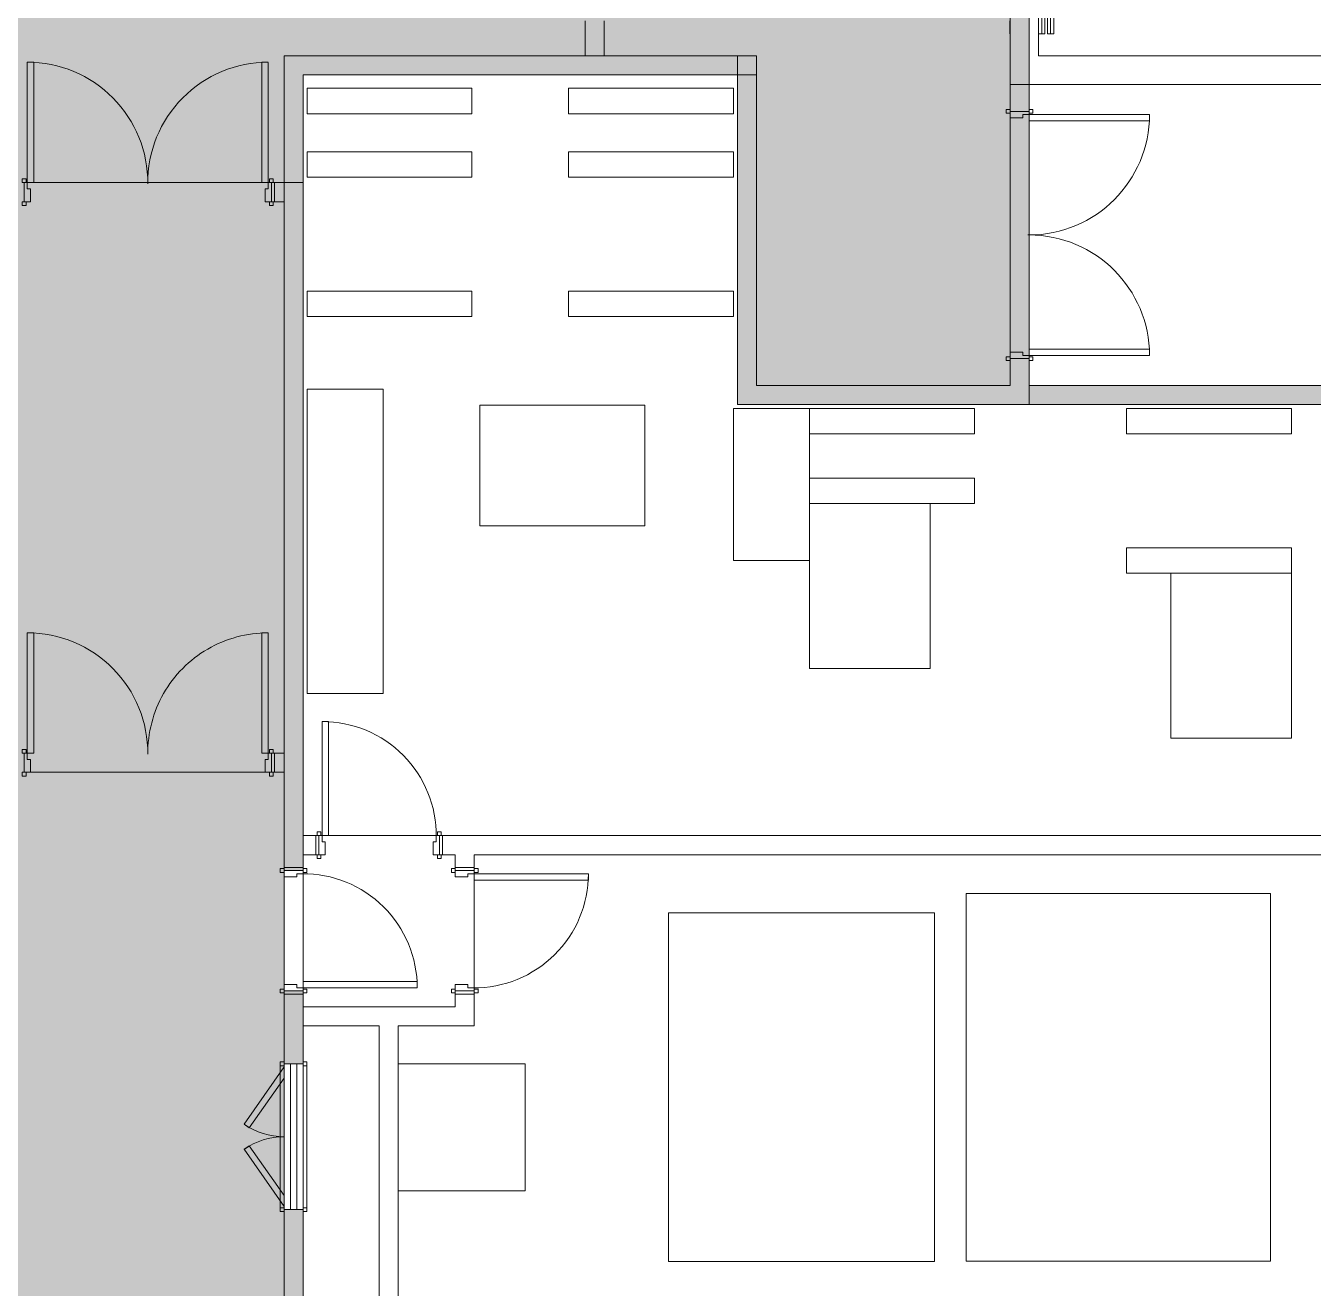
# Model space of a CAD drawing. Header units: millimetres. Extents: x -57519 to 497916, y -349472 to 446842.
# Drawn here: x 406212 to 416366, y 21888 to 31845 of the extents above; entities that cross this region are included whole.
import ezdxf

# ---------------------------------------------------------------- set-up
doc = ezdxf.new("R2010")
doc.units = ezdxf.units.MM
for name, color, linetype, lineweight in [('A-DETL-GENF', 92, 'Continuous', 5), ('A-DETL-THIN', 151, 'Continuous', 9), ('A-DOOR', 31, 'Continuous', 5), ('A-DOOR-FRAM', 31, 'Continuous', 5), ('A-FLOR', 192, 'Continuous', 5), ('A-WALL', 113, 'Continuous', 20), ('A-WALL-PATT', 111, 'Continuous', 20)]:
    doc.layers.add(name, color=color, linetype=linetype, lineweight=lineweight)

# ---------------------------------------------------------------- blocks, each defined once
blk = doc.blocks.new('DLN-Double Door__X03_ - _M19_1900 x 2450 _WH_-V581-G_F SINGLE OCCUPANCY DIAGRAM')
at = {"layer": 'A-DOOR', "color": 191}
for p, q in [((-900, -75), (-950, -75)), ((-950, -75), (-950, -1025)), ((-900, -1025), (-900, -75)), ((900, -75), (950, -75)), ((900, -1025), (900, -75)), ((950, -75), (950, -1025)), ((-950, -1025), (-900, -1025)), ((950, -1025), (900, -1025))]:
    blk.add_line(p, q, dxfattribs=at)
for centre, start, end in [((-950, -75), 330.3333, 0.5), ((950, -75), 179.5, 270), ((-950, -75), 315.25, 330.3333), ((-950, -75), 300.1667, 315.25), ((-950, -75), 270, 300.1667)]:
    blk.add_arc(centre, 950, start, end, dxfattribs=at)
at = {"layer": 'A-DOOR-FRAM', "color": 191}
for p, q in [((-960, 105), (-990, 105)), ((-990, 105), (-990, 75)), ((-960, 75), (-960, 105)), ((990, 105), (960, 105)), ((960, 105), (960, 75)), ((990, 75), (990, 105)), ((-990, 75), (-975, 75)), ((-975, 75), (-960, 75)), ((-925, 75), (-975, 75)), ((-975, 75), (-975, -75)), ((-925, -25), (-925, 75)), ((925, 75), (925, -25)), ((975, 75), (925, 75)), ((960, 75), (975, 75)), ((975, 75), (990, 75)), ((975, -75), (975, 75)), ((-975, -75), (-990, -75)), ((-990, -75), (-990, -105)), ((-960, -75), (-975, -75)), ((-975, -75), (-950, -75)), ((-960, -105), (-960, -75)), ((-950, -75), (-950, -25)), ((-950, -25), (-925, -25)), ((925, -25), (950, -25)), ((950, -25), (950, -75)), ((950, -75), (975, -75)), ((975, -75), (960, -75)), ((960, -75), (960, -105)), ((990, -75), (975, -75)), ((990, -105), (990, -75)), ((-990, -105), (-960, -105)), ((960, -105), (990, -105))]:
    blk.add_line(p, q, dxfattribs=at)
blk = doc.blocks.new('DLN-Lift Door - Lift Door - 1750 x 2800 _SO_ WH_-15175525-G_F SINGLE OCCUPANCY DIAGRAM')
at = {"layer": 'A-DOOR', "color": 191}
for p, q in [((-1075, 114.5), (-975, 114.5)), ((-1075, 114.5), (-1075, 112.5)), ((-975, 112.5), (-1075, 112.5)), ((-975, 112.5), (-975, 114.5)), ((975, 114.5), (1075, 114.5)), ((975, 114.5), (975, 112.5)), ((1075, 112.5), (975, 112.5)), ((1075, 112.5), (1075, 114.5)), ((-750, 87.5), (-875, 87.5)), ((-875, 87.5), (-875, -37.5)), ((-750, -37.5), (-750, 87.5)), ((875, 87.5), (750, 87.5)), ((750, 87.5), (750, -37.5)), ((875, -37.5), (875, 87.5))]:
    blk.add_line(p, q, dxfattribs=at)
at = {"layer": 'A-DOOR', "color": 253}
for p, q in [((-875, -37.5), (-875, -112.5)), ((-750, -112.5), (-750, -37.5)), ((750, -37.5), (750, -112.5)), ((875, -112.5), (875, -37.5)), ((-1075, -162.5), (-1075, -112.5)), ((-1075, -112.5), (0, -112.5)), ((-1075, -137.5), (1075, -137.5)), ((0, -162.5), (-1075, -162.5)), ((-1075, -232.5), (-1075, -182.5)), ((-1075, -182.5), (-487.5, -182.5)), ((-875, -112.5), (-750, -112.5)), ((-750, -112.5), (-750, -152.5)), ((-750, -152.5), (-740, -152.5)), ((-750, -182.5), (-750, -222.5)), ((-740, -152.5), (-740, -162.5)), ((-497.5, -152.5), (-497.5, -162.5)), ((-497.5, -152.5), (-487.5, -152.5)), ((-487.5, -112.5), (-487.5, -152.5)), ((-487.5, -182.5), (-487.5, -222.5)), ((-487.5, -202.5), (487.5, -202.5)), ((0, -162.5), (0, -112.5)), ((0, -112.5), (1075, -112.5)), ((0, -112.5), (0, -162.5)), ((1075, -162.5), (0, -162.5)), ((0, -232.5), (0, -182.5)), ((0, -182.5), (0, -232.5)), ((487.5, -112.5), (487.5, -152.5)), ((497.5, -152.5), (487.5, -152.5)), ((487.5, -182.5), (487.5, -222.5)), ((487.5, -182.5), (1075, -182.5)), ((497.5, -152.5), (497.5, -162.5)), ((740, -152.5), (740, -162.5)), ((750, -152.5), (740, -152.5)), ((750, -112.5), (750, -152.5)), ((750, -112.5), (875, -112.5)), ((750, -182.5), (750, -222.5)), ((1075, -112.5), (1075, -162.5)), ((1075, -182.5), (1075, -232.5)), ((1075, -207.5), (-1075, -207.5)), ((0, -232.5), (-1075, -232.5)), ((-750, -222.5), (-740, -222.5)), ((-740, -222.5), (-740, -232.5)), ((-497.5, -222.5), (-497.5, -232.5)), ((-497.5, -222.5), (-487.5, -222.5)), ((1075, -232.5), (0, -232.5)), ((497.5, -222.5), (487.5, -222.5)), ((497.5, -222.5), (497.5, -232.5)), ((740, -222.5), (740, -232.5)), ((750, -222.5), (740, -222.5))]:
    blk.add_line(p, q, dxfattribs=at)
blk = doc.blocks.new('DLN-Single Door__X01_ - _M02a_ 900 x 2450 _WH_-V589-G_F SINGLE OCCUPANCY DIAGRAM')
at = {"layer": 'A-DOOR', "color": 253}
for p, q in [((-450, 975), (-400, 975)), ((-450, 75), (-450, 975)), ((-400, 975), (-400, 75)), ((-490, 105), (-460, 105)), ((-490, 75), (-490, 105)), ((-460, 105), (-460, 75)), ((460, 75), (460, 105)), ((460, 105), (490, 105)), ((490, 105), (490, 75)), ((-475, 75), (-490, 75)), ((-460, 75), (-475, 75)), ((-400, 75), (-450, 75)), ((475, 75), (460, 75)), ((490, 75), (475, 75)), ((-490, -75), (-475, -75)), ((-490, -105), (-490, -75)), ((-475, -75), (-460, -75)), ((-460, -75), (-460, -105)), ((460, -105), (460, -75)), ((460, -75), (475, -75)), ((475, -75), (490, -75)), ((490, -75), (490, -105)), ((-460, -105), (-490, -105)), ((490, -105), (460, -105))]:
    blk.add_line(p, q, dxfattribs=at)
blk.add_arc((-450, 75), 900, 359.5, 90, dxfattribs=at)
at = {"layer": 'A-DOOR-FRAM', "color": 253}
for p, q in [((-475, 75), (-450, 75)), ((-475, -75), (-475, 75)), ((-450, 75), (-450, 25)), ((-450, 25), (-425, 25)), ((-425, 25), (-425, -75)), ((425, 25), (450, 25)), ((425, -75), (425, 25)), ((450, 75), (475, 75)), ((450, 25), (450, 75)), ((475, 75), (475, -75)), ((-425, -75), (-475, -75)), ((475, -75), (425, -75))]:
    blk.add_line(p, q, dxfattribs=at)
blk = doc.blocks.new('DLN-Single Door__X01_ - _M05_ 900 x 2450 _WH_-16935527-G_F SINGLE OCCUPANCY DIAGRAM')
at = {"layer": 'A-DOOR', "color": 191}
for p, q in [((-460, 105), (-490, 105)), ((-490, 105), (-490, 75)), ((-460, 75), (-460, 105)), ((490, 105), (460, 105)), ((460, 105), (460, 75)), ((490, 75), (490, 105))]:
    blk.add_line(p, q, dxfattribs=at)
at = {"layer": 'A-DOOR', "color": 253}
for p, q in [((-490, 75), (-475, 75)), ((-475, 75), (-460, 75)), ((460, 75), (475, 75)), ((475, 75), (490, 75)), ((-475, -75), (-490, -75)), ((-490, -75), (-490, -105)), ((-460, -75), (-475, -75)), ((-460, -105), (-460, -75)), ((-400, -75), (-450, -75)), ((-450, -75), (-450, -975)), ((-400, -975), (-400, -75)), ((475, -75), (460, -75)), ((460, -75), (460, -105)), ((490, -75), (475, -75)), ((490, -105), (490, -75)), ((-490, -105), (-460, -105)), ((460, -105), (490, -105)), ((-450, -975), (-400, -975))]:
    blk.add_line(p, q, dxfattribs=at)
blk.add_arc((-450, -75), 900, 270, 0.5, dxfattribs=at)
at = {"layer": 'A-DOOR-FRAM', "color": 253}
for p, q in [((-425, 75), (-475, 75)), ((-475, 75), (-475, -75)), ((-425, -25), (-425, 75)), ((425, 75), (425, -25)), ((475, 75), (425, 75)), ((475, -75), (475, 75)), ((-475, -75), (-450, -75)), ((-450, -75), (-450, -25)), ((-450, -25), (-425, -25)), ((425, -25), (450, -25)), ((450, -25), (450, -75)), ((450, -75), (475, -75))]:
    blk.add_line(p, q, dxfattribs=at)
blk = doc.blocks.new('DLN-Double Door__X03_ - _M19a_1900 x 2450 _WH_-18812797-G_F SINGLE OCCUPANCY DIAGRAM')
at = {"layer": 'A-DOOR', "color": 191}
for p, q in [((-900, -75), (-950, -75)), ((-950, -75), (-950, -1022)), ((-900, -1025), (-900, -75)), ((900, -75), (950, -75)), ((900, -1025), (900, -75)), ((950, -75), (950, -1025)), ((-950, -1025), (-900, -1025)), ((950, -1025), (900, -1025))]:
    blk.add_line(p, q, dxfattribs=at)
for centre, start, end in [((-950, -75), 270, 0.5), ((950, -75), 179.5, 270)]:
    blk.add_arc(centre, 950, start, end, dxfattribs=at)
at = {"layer": 'A-DOOR-FRAM', "color": 191}
for p, q in [((-960, 105), (-990, 105)), ((-990, 105), (-990, 75)), ((-960, 75), (-960, 105)), ((990, 105), (960, 105)), ((960, 105), (960, 75)), ((990, 75), (990, 105)), ((-990, 75), (-975, 75)), ((-975, 75), (-960, 75)), ((-925, 75), (-975, 75)), ((-975, 75), (-975, -75)), ((-925, -25), (-925, 75)), ((925, 75), (925, -25)), ((975, 75), (925, 75)), ((960, 75), (975, 75)), ((975, 75), (990, 75)), ((975, -75), (975, 75)), ((-975, -75), (-990, -75)), ((-990, -75), (-990, -105)), ((-960, -75), (-975, -75)), ((-975, -75), (-950, -75)), ((-960, -105), (-960, -75)), ((-950, -75), (-950, -25)), ((-950, -25), (-925, -25)), ((925, -25), (950, -25)), ((950, -25), (950, -75)), ((950, -75), (975, -75)), ((975, -75), (960, -75)), ((960, -75), (960, -105)), ((990, -75), (975, -75)), ((990, -105), (990, -75)), ((-990, -105), (-960, -105)), ((960, -105), (990, -105))]:
    blk.add_line(p, q, dxfattribs=at)
blk = doc.blocks.new('DLN-Double Door__X04_ - _M19_ 1900 x 2450 _WH_-V826-G_F SINGLE OCCUPANCY DIAGRAM')
at = {"layer": 'A-DOOR', "color": 191}
for p, q in [((-900, -75), (-950, -75)), ((900, -75), (950, -75))]:
    blk.add_line(p, q, dxfattribs=at)
at = {"layer": 'A-DOOR', "color": 253}
for p, q in [((-950, -75), (-950, -1025)), ((-900, -1025), (-900, -75)), ((900, -1025), (900, -75)), ((950, -75), (950, -1025)), ((-950, -1025), (-900, -1025)), ((950, -1025), (900, -1025))]:
    blk.add_line(p, q, dxfattribs=at)
for centre, start, end in [((-950, -75), 270, 359.9947), ((950, -75), 180.0053, 270)]:
    blk.add_arc(centre, 950, start, end, dxfattribs=at)
at = {"layer": 'A-DOOR', "color": 191}
for centre, start, end in [((950, -75), 179.5, 180.0053), ((-950, -75), 359.9947, 0.5)]:
    blk.add_arc(centre, 950, start, end, dxfattribs=at)
at = {"layer": 'A-DOOR-FRAM', "color": 191}
for p, q in [((-960, 105), (-990, 105)), ((-990, 105), (-990, 75)), ((-960, 75), (-960, 105)), ((990, 105), (960, 105)), ((960, 105), (960, 75)), ((990, 75), (990, 105)), ((-990, 75), (-975, 75)), ((-975, 75), (-960, 75)), ((-925, 75), (-975, 75)), ((-975, 75), (-975, -75)), ((-925, -25), (-925, 75)), ((925, 75), (925, -25)), ((975, 75), (925, 75)), ((960, 75), (975, 75)), ((975, 75), (990, 75)), ((975, -75), (975, 75)), ((-975, -75), (-990, -75)), ((-960, -75), (-975, -75)), ((-975, -75), (-950, -75)), ((-950, -75), (-950, -25)), ((-950, -25), (-925, -25)), ((925, -25), (950, -25)), ((950, -25), (950, -75)), ((950, -75), (975, -75)), ((975, -75), (960, -75)), ((990, -75), (975, -75))]:
    blk.add_line(p, q, dxfattribs=at)
at = {"layer": 'A-DOOR-FRAM', "color": 253}
for p, q in [((-990, -75), (-990, -105)), ((-960, -105), (-960, -75)), ((960, -75), (960, -105)), ((990, -105), (990, -75)), ((-990, -105), (-960, -105)), ((960, -105), (990, -105))]:
    blk.add_line(p, q, dxfattribs=at)
blk = doc.blocks.new('DLN-Double Door-AP - _AP09_ 1100 x 2100 _WH_-14591878-G_F SINGLE OCCUPANCY DIAGRAM')
at = {"layer": 'A-DOOR', "color": 253}
for p, q in [((575, 75), (-575, 75)), ((-575, 75), (-575, 25)), ((-575, 25), (-575, -25)), ((-575, 25), (575, 25)), ((575, 25), (575, 75)), ((575, -25), (575, 25)), ((-575, -25), (-575, -75)), ((-575, -25), (575, -25)), ((575, -75), (575, -25))]:
    blk.add_line(p, q, dxfattribs=at)
at = {"layer": 'A-DOOR', "color": 191}
for p, q in [((-575, -75), (575, -75)), ((-550, -75), (-99, -390)), ((-71, -350), (-463, -75)), ((71, -350), (463, -75)), ((550, -75), (99, -390)), ((-99, -390), (-71, -350)), ((99, -390), (71, -350))]:
    blk.add_line(p, q, dxfattribs=at)
for centre, start, end in [((-550, -75), 325, 359.9926), ((550, -75), 180.0074, 215)]:
    blk.add_arc(centre, 550, start, end, dxfattribs=at)
at = {"layer": 'A-DOOR-FRAM', "color": 253}
for p, q in [((-560, 105), (-590, 105)), ((-590, 105), (-590, 75)), ((-560, 75), (-560, 105)), ((560, 105), (-560, 105)), ((560, 105), (560, 75)), ((590, 105), (560, 105)), ((590, 75), (590, 105)), ((-590, 75), (-575, 75)), ((575, 75), (590, 75))]:
    blk.add_line(p, q, dxfattribs=at)
at = {"layer": 'A-DOOR-FRAM', "color": 191}
for p, q in [((-575, -75), (-590, -75)), ((-590, -75), (-590, -105)), ((-560, -105), (-560, -75)), ((560, -75), (560, -105)), ((590, -75), (575, -75)), ((590, -105), (590, -75)), ((-590, -105), (-560, -105)), ((-560, -105), (560, -105)), ((560, -105), (590, -105))]:
    blk.add_line(p, q, dxfattribs=at)

msp = doc.modelspace()

# ---------------------------------------------------------------- hatches: boundary and pattern name
at = {"layer": 'A-DETL-GENF', "transparency": 33554585}
h = msp.add_hatch(color=201, dxfattribs=at)
h.paths.add_polyline_path([(378712.3, -2142.5), (378712.3, 5707.5), (408249.8, 5707.5), (408249.8, 31607.5), (411824.8, 31607.5), (411824.8, 28857.5), (414124.8, 28857.5), (414124.8, 34332.5), (417674.8, 34332.5), (417674.8, 35647.5), (420699.8, 35647.5), (420699.8, 52157.5), (392454.3, 52157.5), (392454.3, 45782.5), (382199.8, 45782.5), (382199.8, 52157.5), (367049.8, 52157.5), (367049.8, 5707.5), (368349.8, 5707.5), (368349.8, 3222.2), (374112.3, -1265.4), (374112.3, -2142.5), (376972.2, -2142.5)], flags=0)
h.paths.add_polyline_path([(370849.8, 8157.5), (370849.8, 9357.5), (369649.8, 9357.5), (369649.8, 15624.2), (370889.8, 15624.2), (370889.8, 9397.5), (371149.8, 9397.5), (371149.8, 8157.5)], flags=0)
h.paths.add_polyline_path([(388124.8, 8157.5), (388124.8, 9397.5), (389899.8, 9397.5), (389899.8, 8157.5)], flags=0)
h.paths.add_polyline_path([(382791.7, 8157.5), (382352.3, 8157.5), (382352.3, 9397.5), (387324.8, 9397.5), (387324.8, 8157.5), (386671.4, 8157.5)], flags=0)
h.paths.add_polyline_path([(404599.8, 8157.5), (396937.3, 8157.5), (396937.3, 9397.5), (404599.8, 9397.5), (404599.8, 8571.4)], flags=0)
h.paths.add_polyline_path([(394430.7, 8157.5), (392899.8, 8157.5), (392899.8, 9397.5), (396137.3, 9397.5), (396137.3, 8157.5)], flags=0)
h.paths.add_polyline_path([(405799.8, 12397.5), (404559.8, 12397.5), (404559.8, 15624.2), (405799.8, 15624.2), (405799.8, 12969.9)], flags=0)
h.paths.add_polyline_path([(370889.8, 16424.2), (369649.8, 16424.2), (369649.8, 23040.8), (370889.8, 23040.8), (370889.8, 17368.3)], flags=0)
h.paths.add_polyline_path([(404559.8, 16424.2), (404559.8, 23040.8), (405799.8, 23040.8), (405799.8, 16424.2)], flags=0)
h.paths.add_polyline_path([(369649.8, 23840.8), (369649.8, 30107.5), (370849.8, 30107.5), (370849.8, 31307.5), (371149.8, 31307.5), (371149.8, 30107.5), (370889.8, 30107.5), (370889.8, 23840.8)], flags=0)
h.paths.add_polyline_path([(404559.8, 23840.8), (404559.8, 27067.5), (405799.8, 27067.5), (405799.8, 23840.8)], flags=0)
h.paths.add_polyline_path([(388124.8, 30067.5), (388124.8, 31307.5), (389399.8, 31307.5), (389399.8, 30067.5)], flags=0)
h.paths.add_polyline_path([(373449.8, 30067.5), (373449.8, 31307.5), (378512.3, 31307.5), (378512.3, 30067.5), (375032.4, 30067.5)], flags=0)
h.paths.add_polyline_path([(386671.4, 30067.5), (382349.8, 30067.5), (382349.8, 31307.5), (387324.8, 31307.5), (387324.8, 30067.5)], flags=0)
h.paths.add_polyline_path([(394430.7, 30067.5), (392399.8, 30067.5), (392399.8, 31307.5), (396137.3, 31307.5), (396137.3, 30067.5)], flags=0)
h.paths.add_polyline_path([(402190, 30067.5), (396937.3, 30067.5), (396937.3, 31307.5), (404599.8, 31307.5), (404599.8, 30067.5), (404129.8, 30067.5)], flags=0)
h.paths.add_polyline_path([(407299.8, 35797.5), (407299.8, 36247.5), (408249.8, 36247.5), (408249.8, 35797.5), (408009.5, 35797.5)], flags=0)
h.paths.add_polyline_path([(412649.8, 35797.5), (412649.8, 37247.5), (415649.8, 37247.5), (415649.8, 35797.5), (413829, 35797.5)], flags=0)
h.paths.add_polyline_path([(412649.8, 37397.5), (412649.8, 37897.5), (418299.8, 37897.5), (418299.8, 37397.5), (412859.1, 37397.5)], flags=0)
h.paths.add_polyline_path([(408979.4, 37847.5), (408399.8, 37847.5), (408399.8, 38327.5), (410749.8, 38327.5), (410749.8, 37847.5), (409949.3, 37847.5)], flags=0)
h.paths.add_polyline_path([(381599.8, 37907.5), (381599.8, 39557.5), (382049.8, 39557.5), (382049.8, 37907.5), (381821.8, 37907.5)], flags=0)
h.paths.add_polyline_path([(406069.7, 38657.5), (404849.8, 38657.5), (404849.8, 49957.5), (408249.8, 49957.5), (408249.8, 38657.5), (408009.5, 38657.5)], flags=0)
h.paths.add_polyline_path([(370182.8, 40207.5), (369149.8, 40207.5), (369149.8, 40707.5), (370699.8, 40707.5), (370699.8, 40207.5)], flags=0)
h.paths.add_polyline_path([(381599.8, 40257.5), (381599.8, 42757.5), (382049.8, 42757.5), (382049.8, 40257.5), (381821.8, 40257.5)], flags=0)
h.paths.add_polyline_path([(414798.9, 42697.5), (410674.8, 42697.5), (410674.8, 43197.5), (418349.8, 43197.5), (418349.8, 42697.5), (415768.8, 42697.5)], flags=0)
h.paths.add_polyline_path([(377289.8, 42907.5), (375749.8, 42907.5), (375749.8, 43407.5), (377289.8, 43407.5), (377289.8, 43209.2)], flags=0)
h.paths.add_polyline_path([(382049.8, 46907.5), (379399.8, 46907.5), (379399.8, 52007.5), (382049.8, 52007.5), (382049.8, 47057.9)], flags=0)
h.paths.add_polyline_path([(410919.2, 47837.5), (410674.8, 47837.5), (410674.8, 48337.5), (418349.8, 48337.5), (418349.8, 47837.5), (411404.2, 47837.5)], flags=0)
h.paths.add_polyline_path([(408399.8, 50107.5), (408399.8, 52007.5), (408849.8, 52007.5), (408849.8, 50107.5)], flags=0)
at = {"layer": 'A-WALL-PATT', "transparency": 33554432}
h = msp.add_hatch(color=133, dxfattribs=at)
h.paths.add_polyline_path([(410774.8, 31607.5), (410774.8, 31882.5), (410624.8, 31882.5), (410624.8, 31607.5)], flags=0)
h.paths.add_polyline_path([(410774.8, 33832.5), (410774.8, 34182.5), (410624.8, 34182.5), (410624.8, 33832.5)], flags=0)
for points in [[(408249.8, 30607.5), (408399.8, 30607.5), (408399.8, 31607.5), (408249.8, 31607.5), (408249.8, 31307.5)], [(411950.3, 31457.5), (411974.8, 31457.5), (411974.8, 31607.5), (408399.8, 31607.5), (408399.8, 31457.5), (411824.8, 31457.5)], [(411824.8, 28857.5), (411974.8, 28857.5), (411974.8, 31457.5), (411824.8, 31457.5), (411824.8, 30563.7)], [(421099.8, 28857.5), (421099.8, 29007.5), (411974.8, 29007.5), (411974.8, 28857.5), (417708.6, 28857.5)]]:
    msp.add_hatch(color=133, dxfattribs=at).paths.add_polyline_path(points, flags=0)
h = msp.add_hatch(color=133, dxfattribs=at)
h.paths.add_polyline_path([(414124.8, 29007.5), (414124.8, 29220), (413974.8, 29220), (413974.8, 29007.5), (413999.4, 29007.5)], flags=0)
h.paths.add_polyline_path([(414124.8, 31170), (414124.8, 31382.5), (413974.8, 31382.5), (413974.8, 31170)], flags=0)
h = msp.add_hatch(color=133, dxfattribs=at)
h.paths.add_polyline_path([(408249.8, 30457.5), (408249.8, 30607.5), (408149.8, 30607.5), (408149.8, 30457.5)], flags=0)
h.paths.add_polyline_path([(406099.8, 30457.5), (406199.8, 30457.5), (406199.8, 30607.5), (406099.8, 30607.5), (406099.8, 30563.7)], flags=0)
h = msp.add_hatch(color=133, dxfattribs=at)
h.paths.add_polyline_path([(408277.3, 5632.5), (408349.8, 5632.5), (408349.8, 5757.5), (408399.8, 5757.5), (408399.8, 11282.5), (408249.8, 11282.5), (408249.8, 5632.5), (408268.4, 5632.5)], flags=0)
h.paths.add_polyline_path([(408399.8, 12232.5), (408399.8, 12860), (408249.8, 12860), (408249.8, 12232.5)], flags=0)
h.paths.add_polyline_path([(408349.8, 14010), (408399.8, 14010), (408399.8, 14395), (408249.8, 14395), (408249.8, 14010), (408299.8, 14010)], flags=0)
h.paths.add_polyline_path([(408399.8, 15545), (408399.8, 22508), (408249.8, 22508), (408249.8, 15545), (408349.8, 15545)], flags=0)
h.paths.add_polyline_path([(408249.8, 23658), (408399.8, 23658), (408399.8, 24232.5), (408249.8, 24232.5), (408249.8, 23673)], flags=0)
h.paths.add_polyline_path([(408249.8, 25182.5), (408399.8, 25182.5), (408399.8, 30607.5), (408249.8, 30607.5), (408249.8, 25615.4)], flags=0)
h = msp.add_hatch(color=133, dxfattribs=at)
h.paths.add_polyline_path([(406099.8, 25957.5), (406199.8, 25957.5), (406199.8, 26107.5), (406099.8, 26107.5)], flags=0)
h.paths.add_polyline_path([(408249.8, 25957.5), (408249.8, 26107.5), (408149.8, 26107.5), (408149.8, 25957.5)], flags=0)

# ---------------------------------------------------------------- linework, layer by layer
at = {"layer": 'A-DETL-THIN', "lineweight": 5}
for p, q in [((414124.8, 28857.5), (414124.8, 34332.5)), ((408249.8, 5707.5), (408249.8, 31607.5)), ((408249.8, 31607.5), (411824.8, 31607.5)), ((411824.8, 31607.5), (411824.8, 28857.5)), ((411824.8, 28857.5), (414124.8, 28857.5))]:
    msp.add_line(p, q, dxfattribs=at)
at = {"layer": 'A-FLOR'}
for p, q in [((408249.8, 31607.5), (410624.8, 31607.5)), ((410774.8, 31607.5), (411974.8, 31607.5)), ((411974.8, 31607.5), (411974.8, 29007.5)), ((417449.8, 31607.5), (414199.8, 31607.5)), ((411824.8, 31457.5), (408399.8, 31457.5)), ((417449.8, 31382.5), (414124.8, 31382.5)), ((409730.8, 31351.5), (408430.8, 31351.5)), ((408430.8, 31351.5), (408430.8, 31151.5)), ((409730.8, 31151.5), (409730.8, 31351.5)), ((411793.8, 31351.5), (410493.8, 31351.5)), ((410493.8, 31351.5), (410493.8, 31151.5)), ((411793.8, 31151.5), (411793.8, 31351.5)), ((408430.8, 31151.5), (409730.8, 31151.5)), ((410493.8, 31151.5), (411793.8, 31151.5)), ((413974.8, 29270), (413974.8, 31120)), ((414124.8, 31145), (414124.8, 29245)), ((409730.8, 30851.5), (408430.8, 30851.5)), ((408430.8, 30851.5), (408430.8, 30651.5)), ((409730.8, 30651.5), (409730.8, 30851.5)), ((411793.8, 30851.5), (410493.8, 30851.5)), ((410493.8, 30851.5), (410493.8, 30651.5)), ((411793.8, 30651.5), (411793.8, 30851.5)), ((408134.8, 30607.5), (406224.8, 30607.5)), ((408249.8, 30607.5), (408164.8, 30607.5)), ((408174.8, 30457.5), (408174.8, 30607.5)), ((408430.8, 30651.5), (409730.8, 30651.5)), ((410493.8, 30651.5), (411793.8, 30651.5)), ((408249.8, 30457.5), (408174.8, 30457.5)), ((409730.8, 29751.5), (408430.8, 29751.5)), ((408430.8, 29751.5), (408430.8, 29551.5)), ((409730.8, 29551.5), (409730.8, 29751.5)), ((411793.8, 29751.5), (410493.8, 29751.5)), ((410493.8, 29751.5), (410493.8, 29551.5)), ((411793.8, 29551.5), (411793.8, 29751.5)), ((408430.8, 29551.5), (409730.8, 29551.5)), ((410493.8, 29551.5), (411793.8, 29551.5)), ((409030.8, 28978.5), (408430.8, 28978.5)), ((408430.8, 28978.5), (408430.8, 26578.5)), ((409030.8, 26578.5), (409030.8, 28978.5)), ((411974.8, 29007.5), (413974.8, 29007.5)), ((411093.8, 28851.5), (409793.8, 28851.5)), ((409793.8, 28851.5), (409793.8, 27901.5)), ((411093.8, 27901.5), (411093.8, 28851.5)), ((412393.8, 28826.5), (411793.8, 28826.5)), ((411793.8, 28826.5), (411793.8, 27626.5)), ((413693.8, 28826.5), (412393.8, 28826.5)), ((412393.8, 28826.5), (412393.8, 28626.5)), ((413693.8, 28626.5), (413693.8, 28826.5)), ((416193.8, 28826.5), (414893.8, 28826.5)), ((414893.8, 28826.5), (414893.8, 28626.5)), ((416193.8, 28626.5), (416193.8, 28826.5)), ((412393.8, 28626.5), (413693.8, 28626.5)), ((412393.8, 28276.5), (412393.8, 28626.5)), ((414893.8, 28626.5), (416193.8, 28626.5)), ((413693.8, 28276.5), (412393.8, 28276.5)), ((412393.8, 28276.5), (412393.8, 28076.5)), ((413693.8, 28076.5), (413693.8, 28276.5)), ((412393.8, 28076.5), (412393.8, 26776.5)), ((413343.8, 28076.5), (412393.8, 28076.5)), ((413343.8, 28076.5), (413693.8, 28076.5)), ((413343.8, 26776.5), (413343.8, 28076.5)), ((409793.8, 27901.5), (411093.8, 27901.5)), ((416193.8, 27726.5), (414893.8, 27726.5)), ((414893.8, 27726.5), (414893.8, 27526.5)), ((416193.8, 27526.5), (416193.8, 27726.5)), ((411793.8, 27626.5), (412393.8, 27626.5)), ((416193.8, 27526.5), (414893.8, 27526.5)), ((415243.8, 27526.5), (415243.8, 26226.5)), ((416193.8, 26226.5), (416193.8, 27526.5)), ((412393.8, 26776.5), (413343.8, 26776.5)), ((408430.8, 26578.5), (409030.8, 26578.5)), ((415243.8, 26226.5), (416193.8, 26226.5)), ((408174.8, 25957.5), (408174.8, 26107.5)), ((408174.8, 26107.5), (408249.8, 26107.5)), ((406249.8, 25957.5), (408099.8, 25957.5)), ((408249.8, 25957.5), (408164.8, 25957.5)), ((408509.8, 25457.5), (408399.8, 25457.5)), ((408499.8, 25457.5), (408499.8, 25307.5)), ((408549.8, 25457.5), (409449.8, 25457.5)), ((420949.8, 25457.5), (409489.8, 25457.5)), ((409499.8, 25307.5), (409499.8, 25457.5)), ((408499.8, 25307.5), (408399.8, 25307.5)), ((409599.8, 25307.5), (409499.8, 25307.5)), ((409749.8, 25307.5), (409749.8, 25197.5)), ((408399.8, 25207.5), (408249.8, 25207.5)), ((409749.8, 25207.5), (409599.8, 25207.5)), ((408249.8, 24282.5), (408249.8, 25132.5)), ((409749.8, 24257.5), (409749.8, 25157.5)), ((416028.8, 25002.5), (413628.8, 25002.5)), ((413628.8, 25002.5), (413628.8, 22102.7)), ((416028.8, 22102.7), (416028.8, 25002.5)), ((411280.2, 24847.7), (411280.2, 22097.7)), ((413380.2, 24847.7), (411280.2, 24847.7)), ((413380.2, 22097.7), (413380.2, 24847.7)), ((408249.8, 24207.5), (408399.8, 24207.5)), ((409599.8, 24107.5), (409599.8, 24207.5)), ((409599.8, 24207.5), (409749.8, 24207.5)), ((409749.8, 24217.5), (409749.8, 23957.5)), ((408399.8, 24107.5), (409599.8, 24107.5)), ((408999.8, 21457.5), (408999.8, 23957.5)), ((408249.8, 15560), (408249.8, 22493)), ((411280.2, 22097.7), (413380.2, 22097.7)), ((413628.8, 22102.7), (416028.8, 22102.7))]:
    msp.add_line(p, q, dxfattribs=at)
at = {"layer": 'A-FLOR', "color": 253}
for p, q in [((410149.8, 23657.5), (409149.8, 23657.5)), ((410149.8, 22657.5), (410149.8, 23657.5)), ((409149.8, 22657.5), (410149.8, 22657.5))]:
    msp.add_line(p, q, dxfattribs=at)
at = {"layer": 'A-WALL', "color": 191, "lineweight": 5}
for p, q in [((413974.8, 31170), (413974.8, 31982.5)), ((410624.8, 31882.5), (410624.8, 31607.5)), ((410774.8, 31607.5), (410774.8, 31882.5)), ((408249.8, 31607.5), (410774.8, 31607.5)), ((408249.8, 26107.5), (408249.8, 31607.5)), ((411824.8, 28857.5), (411824.8, 31457.5)), ((411824.8, 31457.5), (411974.8, 31457.5)), ((413974.8, 31382.5), (414124.8, 31382.5)), ((414124.8, 31170), (414124.8, 31382.5)), ((413974.8, 31170), (414124.8, 31170)), ((408149.8, 30457.5), (408149.8, 30607.5)), ((408149.8, 30607.5), (408164.8, 30607.5)), ((408174.8, 30457.5), (408149.8, 30457.5)), ((413974.8, 29220), (413974.8, 29007.5)), ((413974.8, 29220), (414124.8, 29220)), ((414124.8, 29007.5), (414124.8, 29220)), ((408174.8, 26107.5), (408149.8, 26107.5)), ((408149.8, 26107.5), (408149.8, 25957.5)), ((408164.8, 25957.5), (408149.8, 25957.5)), ((408249.8, 25182.5), (408249.8, 25957.5)), ((408249.8, 24232.5), (408249.8, 23673))]:
    msp.add_line(p, q, dxfattribs=at)
at = {"layer": 'A-WALL', "color": 253, "lineweight": 5}
for p, q in [((414199.8, 31607.5), (414199.8, 31982.5)), ((411824.8, 31457.5), (408399.8, 31457.5)), ((408399.8, 31457.5), (408399.8, 25182.5)), ((408249.8, 30607.5), (408399.8, 30607.5)), ((414124.8, 29007.5), (421099.8, 29007.5)), ((421099.8, 28857.5), (411824.8, 28857.5)), ((408509.8, 25457.5), (408524.8, 25457.5)), ((408524.8, 25457.5), (408524.8, 25307.5)), ((409489.8, 25457.5), (409474.8, 25457.5)), ((409474.8, 25457.5), (409474.8, 25307.5)), ((408499.8, 25307.5), (408524.8, 25307.5)), ((409599.8, 25307.5), (409474.8, 25307.5)), ((409599.8, 25307.5), (409599.8, 25182.5)), ((420949.8, 25307.5), (409749.8, 25307.5)), ((408399.8, 25182.5), (408249.8, 25182.5)), ((409599.8, 25182.5), (409749.8, 25182.5)), ((409749.8, 25197.5), (409749.8, 25182.5)), ((408399.8, 25157.5), (408399.8, 24257.5)), ((408249.8, 24232.5), (408399.8, 24232.5)), ((408399.8, 24232.5), (408399.8, 23673)), ((409599.8, 24107.5), (409599.8, 24232.5)), ((409599.8, 24232.5), (409749.8, 24232.5)), ((409749.8, 24232.5), (409749.8, 24217.5)), ((408999.8, 23957.5), (408399.8, 23957.5)), ((409749.8, 23957.5), (409149.8, 23957.5)), ((409149.8, 21457.5), (409149.8, 23957.5)), ((408399.8, 22508), (408249.8, 22508)), ((408399.8, 15560), (408399.8, 22493))]:
    msp.add_line(p, q, dxfattribs=at)

# ---------------------------------------------------------------- block references
at = {"layer": 'A-DOOR', "color": 253}
for name, p, rotation in [('DLN-Lift Door - Lift Door - 1750 x 2800 _SO_ WH_-15175525-G_F SINGLE OCCUPANCY DIAGRAM', (414087.3, 32857.5), 90.00000000000001), ('DLN-Single Door__X01_ - _M05_ 900 x 2450 _WH_-16935527-G_F SINGLE OCCUPANCY DIAGRAM', (408324.8, 24707.5), 90), ('DLN-Single Door__X01_ - _M02a_ 900 x 2450 _WH_-V589-G_F SINGLE OCCUPANCY DIAGRAM', (409674.8, 24707.5), 270), ('DLN-Double Door-AP - _AP09_ 1100 x 2100 _WH_-14591878-G_F SINGLE OCCUPANCY DIAGRAM', (408324.8, 23083), 270)]:
    msp.add_blockref(name, p, dxfattribs=dict(at, rotation=rotation))
at = {"layer": 'A-DOOR', "color": 191}
for name, p, rotation in [('DLN-Double Door__X03_ - _M19a_1900 x 2450 _WH_-18812797-G_F SINGLE OCCUPANCY DIAGRAM', (407174.8, 30532.5), 180), ('DLN-Double Door__X04_ - _M19_ 1900 x 2450 _WH_-V826-G_F SINGLE OCCUPANCY DIAGRAM', (414049.8, 30195), 90.00000000000001), ('DLN-Double Door__X03_ - _M19_1900 x 2450 _WH_-V581-G_F SINGLE OCCUPANCY DIAGRAM', (407174.8, 26032.5), 180)]:
    msp.add_blockref(name, p, dxfattribs=dict(at, rotation=rotation))
at = {"layer": 'A-DOOR', "color": 253}
msp.add_blockref('DLN-Single Door__X01_ - _M02a_ 900 x 2450 _WH_-V589-G_F SINGLE OCCUPANCY DIAGRAM', (408999.8, 25382.5), dxfattribs=at)

doc.saveas('drawing.dxf')
